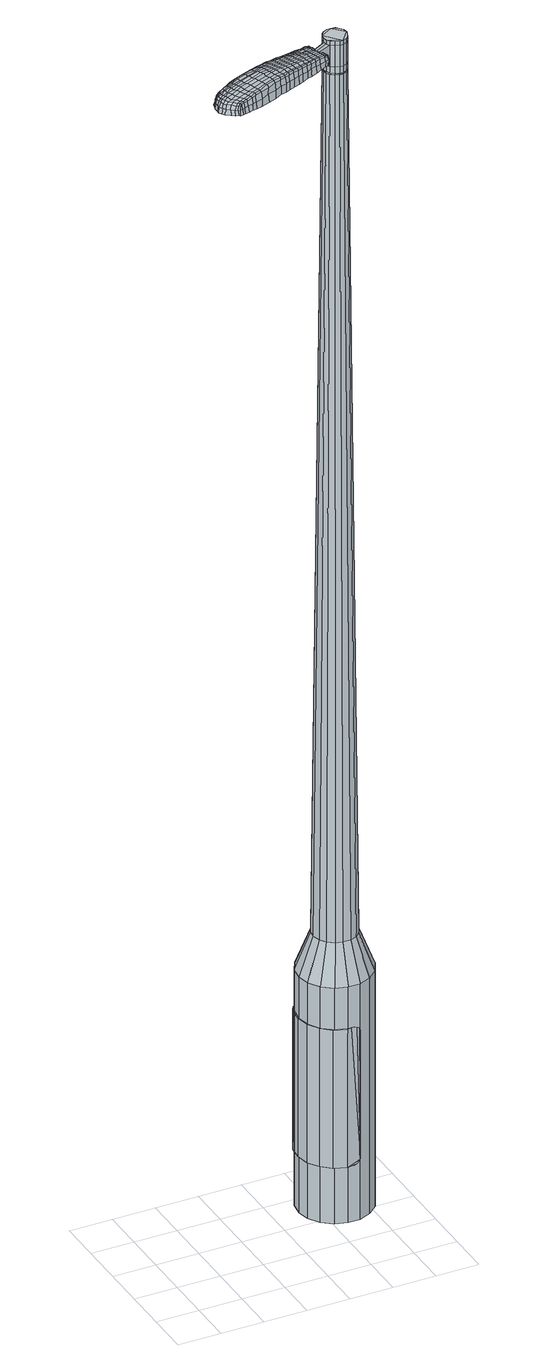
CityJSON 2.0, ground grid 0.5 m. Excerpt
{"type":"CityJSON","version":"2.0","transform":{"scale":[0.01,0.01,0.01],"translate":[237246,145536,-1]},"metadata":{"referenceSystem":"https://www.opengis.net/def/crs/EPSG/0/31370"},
"CityObjects":{
"object1":{"type":"GenericCityObject","attributes":{"cluster":585,"mean_distance_to_centroid":0.304,"new_centroid_x":237248.22,"new_centroid_y":145537.28,"mean_distance_to_camera":14.68,"H1":14.71,"H2":15.17,"Z_final":118.02,"cluster2":-1,"proj_x":237245.1,"proj_y":145529.65,"id_line":14385,"bearing_l":112.25,"distance":8.25,"orientation":"left","G_obj":202.25},"geometry":[{"type":"MultiSurface","lod":"2","boundaries":[[[0,1,2,3]],[[1,4,5,2]],[[4,6,7,5]],[[6,8,9,7]],[[8,10,11,9]],[[10,12,13,11]],[[12,14,15,13]],[[14,16,17,15]],[[16,18,19,17]],[[18,20,21,19]],[[20,22,23,21]],[[22,24,25,23]],[[24,26,27,25]],[[26,28,29,27]],[[28,30,31,29]],[[30,32,33,31]],[[32,34,35,33]],[[34,0,3,35]],[[36,37,38,39]],[[38,40,41,42]],[[41,43,42]],[[42,44,45,46]],[[45,47,46]],[[46,48,49,50]],[[49,51,50]],[[42,46,50,38]],[[50,52,39,38]],[[53,36,39]],[[2,5,7,35]],[[7,9,11,15]],[[11,13,15]],[[15,17,19,23]],[[19,21,23]],[[23,25,27,31]],[[27,29,31]],[[15,23,31,7]],[[31,33,35,7]],[[3,2,35]],[[1,0,54,55]],[[0,34,56,54]],[[34,32,57,56]],[[32,30,58,57]],[[30,28,59,58]],[[28,26,60,59]],[[26,24,61,60]],[[24,22,62,61]],[[22,20,63,62]],[[20,18,64,63]],[[18,16,65,64]],[[16,14,66,65]],[[14,12,67,66]],[[12,10,68,67]],[[10,8,69,68]],[[8,6,70,69]],[[6,4,71,70]],[[4,1,55,71]],[[55,54,72,73]],[[54,56,74,72]],[[56,57,75,74]],[[57,58,76,75]],[[58,59,77,76]],[[59,60,78,77]],[[60,61,79,78]],[[61,62,80,79]],[[62,63,81,80]],[[63,64,82,81]],[[64,65,83,82]],[[65,66,84,83]],[[66,67,85,84]],[[67,68,86,85]],[[68,69,87,86]],[[69,70,88,87]],[[70,71,89,88]],[[71,55,73,89]],[[72,90,91,92]],[[93,94,90,72]],[[75,95,94,93]],[[96,97,95,75]],[[98,99,97,96]],[[100,101,99,98]],[[102,103,101,100]],[[80,104,103,102]],[[105,106,104,80]],[[107,108,106,105]],[[109,110,108,107]],[[111,112,110,109]],[[113,114,112,111]],[[115,116,114,113]],[[117,118,116,115]],[[88,119,118,117]],[[89,120,119,88]],[[92,91,120,89]],[[121,122,123,124]],[[125,121,124,126]],[[127,125,126,128]],[[129,127,128,130]],[[131,129,130,132]],[[133,131,132,134]],[[135,133,134,136]],[[137,135,136,138]],[[139,137,138,140]],[[141,139,140,142]],[[143,141,142,144]],[[145,143,144,146]],[[147,145,146,148]],[[149,147,148,150]],[[151,149,150,152]],[[153,151,152,154]],[[73,72,92]],[[74,93,72]],[[74,75,93]],[[76,96,75]],[[76,77,98,96]],[[77,78,100,98]],[[78,79,102,100]],[[79,80,102]],[[81,105,80]],[[81,82,107,105]],[[82,83,109,107]],[[83,84,111,109]],[[84,85,113,111]],[[85,86,115,113]],[[86,87,117,115]],[[87,88,117]],[[73,92,89]],[[155,91,90]],[[155,120,91]],[[156,118,119]],[[156,157,116,118]],[[157,158,114,116]],[[158,159,112,114]],[[159,160,110,112]],[[160,161,108,110]],[[161,162,106,108]],[[162,104,106]],[[163,103,104]],[[163,164,101,103]],[[164,165,99,101]],[[165,166,97,99]],[[166,95,97]],[[167,94,95]],[[167,90,94]],[[39,52,153,168]],[[155,90,169,154]],[[53,39,168,122]],[[90,167,123,169]],[[36,53,122,121]],[[167,95,124,123]],[[37,36,121,125]],[[95,166,126,124]],[[38,37,125,127]],[[166,165,128,126]],[[40,38,127,129]],[[165,164,130,128]],[[41,40,129,131]],[[164,163,132,130]],[[43,41,131,133]],[[163,104,134,132]],[[42,43,133,135]],[[104,162,136,134]],[[44,42,135,137]],[[162,161,138,136]],[[45,44,137,139]],[[161,160,140,138]],[[47,45,139,141]],[[160,159,142,140]],[[46,47,141,143]],[[159,158,144,142]],[[48,46,143,145]],[[158,157,146,144]],[[49,48,145,147]],[[157,156,148,146]],[[51,49,147,149]],[[156,119,150,148]],[[50,51,149,151]],[[119,120,152,150]],[[52,50,151,153]],[[120,155,154,152]],[[153,154,170,171]],[[154,169,172,170]],[[169,123,173,172]],[[123,122,174,173]],[[122,168,175,174]],[[168,153,171,175]],[[176,177,178,179]],[[180,176,179,181]],[[176,180,182,183]],[[177,176,183,184]],[[185,186,187,188]],[[189,185,188,190]],[[185,189,191,192]],[[186,185,192,193]],[[194,195,196,197]],[[198,194,197,199]],[[194,198,200,201]],[[195,194,201,202]],[[203,204,205,206]],[[207,203,206,208]],[[203,207,209,210]],[[204,203,210,211]],[[212,213,214,215]],[[216,212,215,217]],[[212,216,218,219]],[[213,212,219,220]],[[221,222,223,224]],[[225,221,224,226]],[[221,225,227,228]],[[222,221,228,229]],[[230,231,232,233]],[[222,230,233,223]],[[230,222,229,234]],[[231,230,234,235]],[[236,237,238,239]],[[231,236,239,232]],[[236,231,235,240]],[[237,236,240,241]],[[242,180,181,243]],[[237,242,243,238]],[[242,237,241,244]],[[180,242,244,182]],[[245,246,247,248]],[[249,245,248,250]],[[245,249,251,252]],[[246,245,252,253]],[[254,255,256,257]],[[246,254,257,247]],[[254,246,253,258]],[[255,254,258,259]],[[260,261,262,263]],[[255,260,263,256]],[[260,255,259,264]],[[261,260,264,265]],[[266,267,268,269]],[[261,266,269,262]],[[266,261,265,270]],[[267,266,270,271]],[[272,177,184,273]],[[267,272,273,268]],[[272,267,271,274]],[[177,272,274,178]],[[275,276,277,278]],[[279,275,278,280]],[[275,279,281,282]],[[276,275,282,283]],[[284,285,286,287]],[[276,284,287,277]],[[284,276,283,288]],[[285,284,288,289]],[[290,291,292,293]],[[285,290,293,286]],[[290,285,289,294]],[[291,290,294,295]],[[296,189,190,297]],[[291,296,297,292]],[[296,291,295,298]],[[189,296,298,191]],[[299,300,301,302]],[[303,299,302,304]],[[299,303,305,306]],[[300,299,306,307]],[[308,309,310,311]],[[300,308,311,301]],[[308,300,307,312]],[[309,308,312,313]],[[314,315,316,317]],[[309,314,317,310]],[[314,309,313,318]],[[315,314,318,319]],[[320,321,322,323]],[[315,320,323,316]],[[320,315,319,324]],[[321,320,324,325]],[[326,186,193,327]],[[321,326,327,322]],[[326,321,325,328]],[[186,326,328,187]],[[329,215,214,330]],[[331,329,330,332]],[[329,331,333,334]],[[215,329,334,217]],[[335,331,332,336]],[[337,335,336,338]],[[335,337,339,340]],[[331,335,340,333]],[[341,337,338,342]],[[343,341,342,344]],[[341,343,345,346]],[[337,341,346,339]],[[347,343,344,348]],[[349,347,348,350]],[[347,349,351,352]],[[343,347,352,345]],[[353,349,350,354]],[[204,353,354,205]],[[353,204,211,355]],[[349,353,355,351]],[[356,357,202,201]],[[358,356,201,200]],[[356,358,359,360]],[[357,356,360,361]],[[362,363,361,360]],[[364,362,360,359]],[[362,364,365,366]],[[363,362,366,367]],[[368,369,367,366]],[[370,368,366,365]],[[368,370,371,372]],[[369,368,372,373]],[[374,375,373,372]],[[376,374,372,371]],[[374,376,209,207]],[[375,374,207,208]],[[377,378,379,380]],[[279,377,380,281]],[[377,279,280,381]],[[378,377,381,382]],[[383,198,199,384]],[[378,383,384,379]],[[383,378,382,385]],[[198,383,385,200]],[[386,387,388,389]],[[225,386,389,227]],[[386,225,226,390]],[[387,386,390,391]],[[392,393,394,395]],[[387,392,395,388]],[[392,387,391,396]],[[393,392,396,397]],[[398,195,202,399]],[[393,398,399,394]],[[398,393,397,400]],[[195,398,400,196]],[[401,402,403,404]],[[183,401,404,184]],[[401,183,182,405]],[[402,401,405,406]],[[407,408,409,410]],[[402,407,410,403]],[[407,402,406,411]],[[408,407,411,412]],[[413,206,205,414]],[[408,413,414,409]],[[413,408,412,415]],[[206,413,415,208]],[[416,417,418,419]],[[188,416,419,190]],[[416,188,187,420]],[[417,416,420,421]],[[422,210,209,423]],[[417,422,423,418]],[[422,417,421,424]],[[210,422,424,211]],[[425,426,427,428]],[[303,425,428,305]],[[425,303,304,429]],[[426,425,429,430]],[[431,216,217,432]],[[426,431,432,427]],[[431,426,430,433]],[[216,431,433,218]],[[434,435,436,437]],[[249,434,437,251]],[[434,249,250,438]],[[435,434,438,439]],[[440,441,442,443]],[[435,440,443,436]],[[440,435,439,444]],[[441,440,444,445]],[[446,213,220,447]],[[441,446,447,442]],[[446,441,445,448]],[[213,446,448,214]],[[449,450,439,438]],[[248,449,438,250]],[[449,248,247,451]],[[450,449,451,452]],[[453,454,445,444]],[[450,453,444,439]],[[453,450,452,455]],[[454,453,455,456]],[[457,330,214,448]],[[454,457,448,445]],[[457,454,456,458]],[[330,457,458,332]],[[459,460,461,462]],[[306,459,462,307]],[[459,306,305,428]],[[460,459,428,427]],[[463,334,333,464]],[[460,463,464,461]],[[463,460,427,432]],[[334,463,432,217]],[[465,466,452,451]],[[257,465,451,247]],[[465,257,256,467]],[[466,465,467,468]],[[469,470,456,455]],[[466,469,455,452]],[[469,466,468,471]],[[470,469,471,472]],[[473,336,332,458]],[[470,473,458,456]],[[473,470,472,474]],[[336,473,474,338]],[[475,476,477,478]],[[312,475,478,313]],[[475,312,307,462]],[[476,475,462,461]],[[479,340,339,480]],[[476,479,480,477]],[[479,476,461,464]],[[340,479,464,333]],[[481,482,468,467]],[[263,481,467,256]],[[481,263,262,483]],[[482,481,483,484]],[[485,486,472,471]],[[482,485,471,468]],[[485,482,484,487]],[[486,485,487,488]],[[489,342,338,474]],[[486,489,474,472]],[[489,486,488,490]],[[342,489,490,344]],[[491,492,493,494]],[[318,491,494,319]],[[491,318,313,478]],[[492,491,478,477]],[[495,346,345,496]],[[492,495,496,493]],[[495,492,477,480]],[[346,495,480,339]],[[497,498,484,483]],[[269,497,483,262]],[[497,269,268,499]],[[498,497,499,500]],[[501,502,488,487]],[[498,501,487,484]],[[501,498,500,503]],[[502,501,503,504]],[[505,348,344,490]],[[502,505,490,488]],[[505,502,504,506]],[[348,505,506,350]],[[507,508,509,510]],[[324,507,510,325]],[[507,324,319,494]],[[508,507,494,493]],[[511,352,351,512]],[[508,511,512,509]],[[511,508,493,496]],[[352,511,496,345]],[[513,514,500,499]],[[273,513,499,268]],[[513,273,184,404]],[[514,513,404,403]],[[515,516,504,503]],[[514,515,503,500]],[[515,514,403,410]],[[516,515,410,409]],[[517,354,350,506]],[[516,517,506,504]],[[517,516,409,414]],[[354,517,414,205]],[[518,519,421,420]],[[328,518,420,187]],[[518,328,325,510]],[[519,518,510,509]],[[520,355,211,424]],[[519,520,424,421]],[[520,519,509,512]],[[355,520,512,351]],[[521,522,382,381]],[[278,521,381,280]],[[521,278,277,523]],[[522,521,523,524]],[[525,358,200,385]],[[522,525,385,382]],[[525,522,524,526]],[[358,525,526,359]],[[527,528,529,530]],[[228,527,530,229]],[[527,228,227,389]],[[528,527,389,388]],[[531,532,533,534]],[[528,531,534,529]],[[531,528,388,395]],[[532,531,395,394]],[[535,357,361,536]],[[532,535,536,533]],[[535,532,394,399]],[[357,535,399,202]],[[537,538,524,523]],[[287,537,523,277]],[[537,287,286,539]],[[538,537,539,540]],[[541,364,359,526]],[[538,541,526,524]],[[541,538,540,542]],[[364,541,542,365]],[[543,544,545,546]],[[234,543,546,235]],[[543,234,229,530]],[[544,543,530,529]],[[547,548,549,550]],[[544,547,550,545]],[[547,544,529,534]],[[548,547,534,533]],[[551,363,367,552]],[[548,551,552,549]],[[551,548,533,536]],[[363,551,536,361]],[[553,554,540,539]],[[293,553,539,286]],[[553,293,292,555]],[[554,553,555,556]],[[557,370,365,542]],[[554,557,542,540]],[[557,554,556,558]],[[370,557,558,371]],[[559,560,561,562]],[[240,559,562,241]],[[559,240,235,546]],[[560,559,546,545]],[[563,564,565,566]],[[560,563,566,561]],[[563,560,545,550]],[[564,563,550,549]],[[567,369,373,568]],[[564,567,568,565]],[[567,564,549,552]],[[369,567,552,367]],[[569,570,556,555]],[[297,569,555,292]],[[569,297,190,419]],[[570,569,419,418]],[[571,376,371,558]],[[570,571,558,556]],[[571,570,418,423]],[[376,571,423,209]],[[572,573,406,405]],[[244,572,405,182]],[[572,244,241,562]],[[573,572,562,561]],[[574,575,412,411]],[[573,574,411,406]],[[574,573,561,566]],[[575,574,566,565]],[[576,375,208,415]],[[575,576,415,412]],[[576,575,565,568]],[[375,576,568,373]],[[577,578,579,580]],[[580,579,581,582]],[[583,581,579,584]],[[584,579,578,585]],[[586,587,588,589]],[[589,588,590,591]],[[592,590,588,593]],[[593,588,587,594]],[[595,596,597,598]],[[598,597,599,600]],[[601,599,597,602]],[[602,597,596,603]],[[604,605,606,607]],[[607,606,608,609]],[[610,608,606,611]],[[611,606,605,612]],[[613,614,615,616]],[[616,615,617,618]],[[619,617,615,620]],[[620,615,614,621]],[[622,623,624,625]],[[625,624,626,627]],[[628,626,624,629]],[[629,624,623,630]],[[631,632,633,634]],[[634,633,623,622]],[[630,623,633,635]],[[635,633,632,636]],[[637,638,639,640]],[[640,639,632,631]],[[636,632,639,641]],[[641,639,638,642]],[[582,581,643,644]],[[644,643,638,637]],[[642,638,643,645]],[[645,643,581,583]],[[646,647,648,649]],[[649,648,650,651]],[[652,650,648,653]],[[653,648,647,654]],[[655,656,657,658]],[[658,657,647,646]],[[654,647,657,659]],[[659,657,656,660]],[[661,662,663,664]],[[664,663,656,655]],[[660,656,663,665]],[[665,663,662,666]],[[667,668,669,670]],[[670,669,662,661]],[[666,662,669,671]],[[671,669,668,672]],[[585,578,673,674]],[[674,673,668,667]],[[672,668,673,675]],[[675,673,578,577]],[[676,677,678,679]],[[679,678,680,681]],[[682,680,678,683]],[[683,678,677,684]],[[685,686,687,688]],[[688,687,677,676]],[[684,677,687,689]],[[689,687,686,690]],[[691,692,693,694]],[[694,693,686,685]],[[690,686,693,695]],[[695,693,692,696]],[[591,590,697,698]],[[698,697,692,691]],[[696,692,697,699]],[[699,697,590,592]],[[700,701,702,703]],[[703,702,704,705]],[[706,704,702,707]],[[707,702,701,708]],[[709,710,711,712]],[[712,711,701,700]],[[708,701,711,713]],[[713,711,710,714]],[[715,716,717,718]],[[718,717,710,709]],[[714,710,717,719]],[[719,717,716,720]],[[721,722,723,724]],[[724,723,716,715]],[[720,716,723,725]],[[725,723,722,726]],[[594,587,727,728]],[[728,727,722,721]],[[726,722,727,729]],[[729,727,587,586]],[[613,616,730,731]],[[731,730,732,733]],[[734,732,730,174]],[[174,730,616,618]],[[733,732,735,736]],[[736,735,737,738]],[[739,737,735,740]],[[740,735,732,734]],[[738,737,741,742]],[[742,741,743,744]],[[745,743,741,746]],[[746,741,737,739]],[[744,743,747,748]],[[748,747,749,750]],[[751,749,747,752]],[[752,747,743,745]],[[750,749,753,754]],[[754,753,605,604]],[[612,605,753,755]],[[755,753,749,751]],[[603,756,757,602]],[[602,757,758,601]],[[759,758,757,760]],[[760,757,756,761]],[[761,762,763,760]],[[760,763,764,759]],[[765,764,763,766]],[[766,763,762,767]],[[767,768,769,766]],[[766,769,770,765]],[[771,770,769,772]],[[772,769,768,773]],[[773,774,775,772]],[[772,775,776,771]],[[610,776,775,608]],[[608,775,774,609]],[[777,778,779,780]],[[780,779,680,682]],[[681,680,779,781]],[[781,779,778,782]],[[600,599,783,784]],[[784,783,778,777]],[[782,778,783,785]],[[785,783,599,601]],[[786,787,788,789]],[[789,788,626,628]],[[627,626,788,790]],[[790,788,787,791]],[[792,793,794,795]],[[795,794,787,786]],[[791,787,794,796]],[[796,794,793,797]],[[603,596,798,799]],[[799,798,793,792]],[[797,793,798,800]],[[800,798,596,595]],[[801,802,803,804]],[[804,803,584,585]],[[583,584,803,805]],[[805,803,802,806]],[[807,808,809,810]],[[810,809,802,801]],[[806,802,809,811]],[[811,809,808,812]],[[604,607,813,814]],[[814,813,808,807]],[[812,808,813,815]],[[815,813,607,609]],[[816,817,818,819]],[[819,818,589,591]],[[586,589,818,820]],[[820,818,817,821]],[[610,611,822,823]],[[823,822,817,816]],[[821,817,822,824]],[[824,822,611,612]],[[825,826,827,828]],[[828,827,704,706]],[[705,704,827,829]],[[829,827,826,830]],[[618,617,831,832]],[[832,831,826,825]],[[830,826,831,833]],[[833,831,617,619]],[[834,835,836,837]],[[837,836,650,652]],[[651,650,836,838]],[[838,836,835,839]],[[840,841,842,843]],[[843,842,835,834]],[[839,835,842,844]],[[844,842,841,845]],[[621,614,846,847]],[[847,846,841,840]],[[845,841,846,848]],[[848,846,614,613]],[[839,849,838]],[[838,849,649,651]],[[646,649,849,850]],[[850,849,851]],[[845,852,853,844]],[[844,853,849,839]],[[851,849,853,854]],[[854,853,852,855]],[[613,731,856,848]],[[848,856,852,845]],[[855,852,856,857]],[[857,856,731,733]],[[858,859,860,861]],[[861,860,707,708]],[[706,707,860,828]],[[828,860,859,825]],[[734,174,862,863]],[[863,862,859,858]],[[825,859,862,832]],[[832,862,174,618]],[[851,864,850]],[[850,864,658,646]],[[655,658,864,865]],[[865,864,866]],[[855,867,868,854]],[[854,868,864,851]],[[866,864,868,869]],[[869,868,867,870]],[[733,736,871,857]],[[857,871,867,855]],[[870,867,871,872]],[[872,871,736,738]],[[873,874,875,876]],[[876,875,713,714]],[[708,713,875,861]],[[861,875,874,858]],[[739,740,877,878]],[[878,877,874,873]],[[858,874,877,863]],[[863,877,740,734]],[[866,879,865]],[[865,879,664,655]],[[661,664,879,880]],[[880,879,881]],[[870,882,883,869]],[[869,883,879,866]],[[881,879,883,884]],[[884,883,882,885]],[[738,742,886,872]],[[872,886,882,870]],[[885,882,886,887]],[[887,886,742,744]],[[888,889,890,891]],[[891,890,719,720]],[[714,719,890,876]],[[876,890,889,873]],[[745,746,892,893]],[[893,892,889,888]],[[873,889,892,878]],[[878,892,746,739]],[[881,894,895,880]],[[880,895,670,661]],[[667,670,895,896]],[[896,895,894,897]],[[885,898,899,884]],[[884,899,894,881]],[[897,894,899,900]],[[900,899,898,901]],[[744,748,902,887]],[[887,902,898,885]],[[901,898,902,903]],[[903,902,748,750]],[[904,905,906,907]],[[907,906,725,726]],[[720,725,906,891]],[[891,906,905,888]],[[751,752,908,909]],[[909,908,905,904]],[[888,905,908,893]],[[893,908,752,745]],[[897,910,911,896]],[[896,911,674,667]],[[585,674,911,804]],[[804,911,910,801]],[[901,912,913,900]],[[900,913,910,897]],[[801,910,913,810]],[[810,913,912,807]],[[750,754,914,903]],[[903,914,912,901]],[[807,912,914,814]],[[814,914,754,604]],[[821,915,916,820]],[[820,916,729,586]],[[726,729,916,907]],[[907,916,915,904]],[[612,755,917,824]],[[824,917,915,821]],[[904,915,917,909]],[[909,917,755,751]],[[782,918,919,781]],[[781,919,679,681]],[[676,679,919,920]],[[920,919,918,921]],[[601,758,922,785]],[[785,922,918,782]],[[921,918,922,923]],[[923,922,758,759]],[[924,925,926,927]],[[927,926,629,630]],[[628,629,926,789]],[[789,926,925,786]],[[928,929,930,931]],[[931,930,925,924]],[[786,925,930,795]],[[795,930,929,792]],[[761,756,932,933]],[[933,932,929,928]],[[792,929,932,799]],[[799,932,756,603]],[[921,934,935,920]],[[920,935,688,676]],[[685,688,935,936]],[[936,935,934,937]],[[759,764,938,923]],[[923,938,934,921]],[[937,934,938,939]],[[939,938,764,765]],[[940,941,942,943]],[[943,942,635,636]],[[630,635,942,927]],[[927,942,941,924]],[[944,945,946,947]],[[947,946,941,940]],[[924,941,946,931]],[[931,946,945,928]],[[767,762,948,949]],[[949,948,945,944]],[[928,945,948,933]],[[933,948,762,761]],[[937,950,951,936]],[[936,951,694,685]],[[691,694,951,952]],[[952,951,950,953]],[[765,770,954,939]],[[939,954,950,937]],[[953,950,954,955]],[[955,954,770,771]],[[956,957,958,959]],[[959,958,641,642]],[[636,641,958,943]],[[943,958,957,940]],[[960,961,962,963]],[[963,962,957,956]],[[940,957,962,947]],[[947,962,961,944]],[[773,768,964,965]],[[965,964,961,960]],[[944,961,964,949]],[[949,964,768,767]],[[953,966,967,952]],[[952,967,698,691]],[[591,698,967,819]],[[819,967,966,816]],[[771,776,968,955]],[[955,968,966,953]],[[816,966,968,823]],[[823,968,776,610]],[[806,969,970,805]],[[805,970,645,583]],[[642,645,970,959]],[[959,970,969,956]],[[812,971,972,811]],[[811,972,969,806]],[[956,969,972,963]],[[963,972,971,960]],[[609,774,973,815]],[[815,973,971,812]],[[960,971,973,965]],[[965,973,774,773]],[[577,580,179,178]],[[580,582,181,179]],[[592,593,192,191]],[[593,594,193,192]],[[595,598,197,196]],[[598,600,199,197]],[[619,620,219,218]],[[620,621,220,219]],[[622,625,224,223]],[[625,627,226,224]],[[631,634,233,232]],[[634,622,223,233]],[[637,640,239,238]],[[640,631,232,239]],[[582,644,243,181]],[[644,637,238,243]],[[652,653,252,251]],[[653,654,253,252]],[[654,659,258,253]],[[659,660,259,258]],[[660,665,264,259]],[[665,666,265,264]],[[666,671,270,265]],[[671,672,271,270]],[[672,675,274,271]],[[675,577,178,274]],[[682,683,282,281]],[[683,684,283,282]],[[684,689,288,283]],[[689,690,289,288]],[[690,695,294,289]],[[695,696,295,294]],[[696,699,298,295]],[[699,592,191,298]],[[700,703,302,301]],[[703,705,304,302]],[[709,712,311,310]],[[712,700,301,311]],[[715,718,317,316]],[[718,709,310,317]],[[721,724,323,322]],[[724,715,316,323]],[[594,728,327,193]],[[728,721,322,327]],[[777,780,380,379]],[[780,682,281,380]],[[600,784,384,199]],[[784,777,379,384]],[[627,790,390,226]],[[790,791,391,390]],[[791,796,396,391]],[[796,797,397,396]],[[797,800,400,397]],[[800,595,196,400]],[[705,829,429,304]],[[829,830,430,429]],[[830,833,433,430]],[[833,619,218,433]],[[834,837,437,436]],[[837,652,251,437]],[[840,843,443,442]],[[843,834,436,443]],[[621,847,447,220]],[[847,840,442,447]],[[974,975,976,977]],[[978,979,977,976]],[[980,981,982,983]],[[984,985,986,987]],[[975,988,989,976]],[[990,978,976,989]],[[991,980,983,992]],[[993,994,985,984]],[[988,995,996,989]],[[996,997,990,989]],[[998,991,992,999]],[[1000,994,993,1001]],[[995,1002,1003,996]],[[1003,1004,997,996]],[[1005,998,999,1006]],[[1007,1000,1001,1008]],[[1009,1010,1011,1012]],[[1013,1014,1010,1009]],[[1013,1015,1016,1014]],[[1015,1017,1018,1016]],[[1019,1020,1021,1022]],[[1023,1024,1020,1019]],[[1025,1026,1024,1023]],[[1027,1028,1026,1025]],[[1022,1011,1010,1019]],[[1019,1010,1014,1023]],[[1014,1016,1025,1023]],[[1016,1018,1027,1025]],[[983,982,979,978]],[[992,983,978,990]],[[997,999,992,990]],[[1004,1006,999,997]],[[984,987,981,980]],[[993,984,980,991]],[[1001,993,991,998]],[[1008,1001,998,1005]],[[985,1009,1012,986]],[[994,1013,1009,985]],[[1015,1013,994,1000]],[[1017,1015,1000,1007]],[[1029,1030,1031,1032]],[[1031,1033,1034,1035]],[[1031,1035,1036,1037]],[[1031,1037,1032]],[[1038,1029,1032,1039]],[[1040,1039,1032,1041]],[[1042,1041,1032]],[[1043,1031,1030,1044]],[[1045,1043,1044,1046]],[[1047,1045,1046,1048]],[[1049,1047,1048,1050]],[[1051,1049,1050,1052]],[[1052,1053,1054,1055]],[[1052,1055,1056,1057]],[[1052,1057,1058,1059]],[[1058,1060,1061,1062]],[[1058,1062,1063,1064]],[[1058,1064,1059]],[[1052,1059,1051]],[[1065,1066,1030,1029]],[[1067,1068,1033,1031]],[[1069,1070,1042,1032]],[[1066,1071,1044,1030]],[[1072,1067,1031,1043]],[[1071,1073,1046,1044]],[[1074,1072,1043,1045]],[[1073,1075,1048,1046]],[[1076,1074,1045,1047]],[[1075,1077,1050,1048]],[[1078,1076,1047,1049]],[[1077,1079,1052,1050]],[[1080,1078,1049,1051]],[[1079,1081,1053,1052]],[[1082,1083,1060,1058]],[[1084,1080,1051,1059]],[[1054,1053,1081,1085]],[[1055,1054,1085,1086]],[[1056,1055,1086,1087]],[[1057,1056,1087,1088]],[[1058,1057,1088,1082]],[[1089,1065,1029,1038]],[[1090,1089,1038,1039]],[[1091,1090,1039,1040]],[[1092,1091,1040,1041]],[[1070,1092,1041,1042]],[[1034,1033,1068,1093]],[[1061,1060,1083,1094]],[[1035,1034,1093,1095]],[[1036,1035,1095,1096]],[[1037,1036,1096,1097]],[[1032,1037,1097,1069]],[[1062,1061,1094,1098]],[[1063,1062,1098,1099]],[[1064,1063,1099,1100]],[[1059,1064,1100,1084]]]}]}
},
"vertices":[
[182,110,384],[179,124,384],[179,124,96],[182,110,96],[181,139,384],[181,139,96],[188,152,384],[188,152,96],[199,161,384],[199,161,96],[212,167,384],[212,167,96],[227,168,384],[227,168,96],[241,163,384],[241,163,96],[253,154,384],[253,154,96],[261,142,384],[261,142,96],[264,127,384],[264,127,96],[262,113,384],[262,113,96],[255,100,384],[255,100,96],[244,90,384],[244,90,96],[230,84,384],[230,84,96],[216,84,384],[216,84,96],[202,88,384],[202,88,96],[190,97,384],[190,97,96],[215,114,1524],[220,112,1524],[224,112,1524],[209,121,1524],[229,114,1524],[232,117,1524],[235,126,1524],[234,122,1524],[234,131,1524],[231,135,1524],[223,139,1524],[228,138,1524],[219,139,1524],[214,137,1524],[209,130,1524],[211,134,1524],[208,125,1524],[211,117,1524],[198,116,429],[196,125,429],[203,109,429],[210,103,429],[218,101,429],[227,101,429],[235,104,429],[241,110,429],[245,118,429],[247,127,429],[245,135,429],[240,143,429],[233,148,429],[225,151,429],[216,150,429],[208,147,429],[201,141,429],[197,133,429],[209,121,1483],[208,125,1483],[211,117,1483],[215,114,1483],[220,112,1483],[224,112,1483],[229,114,1483],[232,117,1483],[234,122,1483],[235,126,1483],[234,131,1483],[231,135,1483],[228,138,1483],[223,139,1483],[219,139,1483],[214,137,1483],[211,134,1483],[209,130,1483],[209,121,1485],[209,125,1485],[209,125,1483],[212,117,1483],[212,117,1485],[215,114,1485],[220,113,1483],[220,113,1485],[224,113,1483],[224,113,1485],[228,115,1483],[228,115,1485],[232,118,1483],[232,118,1485],[234,122,1485],[234,126,1483],[234,126,1485],[233,131,1483],[233,131,1485],[231,134,1483],[231,134,1485],[227,137,1483],[227,137,1485],[223,138,1483],[223,138,1485],[219,138,1483],[219,138,1485],[215,137,1483],[215,137,1485],[211,134,1485],[209,130,1485],[215,114,1519],[211,117,1519],[211,117,1493],[215,114,1493],[220,112,1519],[220,112,1493],[224,112,1519],[224,112,1493],[229,114,1519],[229,114,1493],[232,117,1519],[232,117,1493],[234,122,1519],[234,122,1493],[235,126,1519],[235,126,1493],[234,131,1519],[234,131,1493],[231,135,1519],[231,135,1493],[228,138,1519],[228,138,1493],[223,139,1519],[223,139,1493],[219,139,1519],[219,139,1493],[214,137,1519],[214,137,1493],[211,134,1519],[211,134,1493],[209,130,1519],[209,130,1493],[208,125,1519],[208,125,1493],[208,125,1485],[214,137,1485],[219,139,1485],[223,139,1485],[228,138,1485],[231,135,1485],[234,131,1485],[235,126,1485],[232,117,1485],[229,114,1485],[224,112,1485],[220,112,1485],[211,117,1485],[209,121,1519],[209,121,1493],[190,116,1513],[190,116,1518],[192,113,1513],[193,110,1513],[193,110,1518],[192,113,1518],[116,104,1519],[122,106,1518],[121,107,1509],[114,104,1510],[108,100,1519],[106,101,1510],[109,99,1526],[117,102,1525],[124,105,1525],[130,68,1519],[137,71,1518],[137,73,1525],[130,70,1525],[122,64,1519],[122,66,1526],[121,62,1510],[129,66,1510],[136,69,1509],[56,56,1519],[54,60,1519],[53,59,1513],[55,56,1513],[58,53,1519],[57,52,1513],[59,54,1524],[57,57,1524],[56,60,1524],[124,84,1530],[131,87,1529],[130,90,1529],[123,87,1530],[116,81,1531],[114,84,1531],[117,77,1530],[125,81,1530],[132,84,1529],[199,115,1512],[198,118,1512],[197,117,1517],[198,115,1517],[200,112,1512],[199,112,1517],[199,112,1506],[198,115,1506],[197,117,1506],[61,80,1519],[64,81,1519],[63,82,1512],[60,81,1512],[59,78,1518],[58,79,1512],[60,78,1522],[62,79,1523],[65,80,1524],[68,84,1519],[74,86,1519],[72,87,1512],[67,85,1512],[69,83,1524],[75,85,1525],[79,89,1519],[86,92,1519],[84,93,1511],[77,90,1511],[80,88,1526],[87,91,1526],[97,96,1519],[95,97,1510],[98,95,1526],[185,128,1513],[178,125,1513],[179,124,1518],[187,127,1517],[191,129,1512],[190,128,1516],[190,130,1506],[184,128,1507],[177,126,1507],[171,123,1514],[164,120,1515],[165,119,1520],[172,122,1519],[170,123,1507],[163,121,1507],[157,118,1515],[150,115,1516],[151,114,1522],[158,117,1521],[155,119,1508],[148,116,1508],[143,113,1517],[136,111,1517],[137,110,1524],[144,112,1523],[141,114,1508],[134,112,1509],[129,108,1518],[131,107,1524],[127,109,1509],[74,46,1519],[77,47,1519],[77,49,1524],[74,48,1523],[72,46,1518],[72,47,1522],[71,45,1512],[74,45,1512],[77,46,1512],[82,49,1519],[88,50,1519],[88,52,1525],[82,50,1524],[82,47,1512],[87,49,1512],[93,52,1519],[101,55,1519],[101,57,1526],[93,54,1526],[93,51,1511],[100,53,1511],[111,60,1519],[112,61,1526],[111,58,1510],[197,99,1513],[190,96,1513],[190,95,1507],[196,98,1507],[202,102,1512],[201,101,1506],[201,102,1516],[197,101,1517],[190,98,1518],[183,93,1514],[176,90,1515],[176,88,1507],[183,91,1507],[183,94,1519],[177,91,1520],[170,86,1515],[163,83,1516],[162,81,1508],[169,85,1508],[170,88,1521],[163,85,1522],[156,80,1517],[150,77,1517],[149,75,1509],[156,78,1508],[157,82,1523],[150,79,1524],[143,74,1518],[142,72,1509],[143,76,1524],[193,113,1519],[192,115,1519],[186,110,1520],[185,112,1520],[187,107,1520],[194,110,1519],[179,107,1522],[178,109,1522],[172,104,1523],[171,107,1523],[173,101,1523],[180,104,1521],[165,101,1524],[164,104,1524],[158,98,1525],[157,101,1525],[159,95,1525],[166,98,1524],[151,96,1526],[150,98,1526],[144,93,1527],[143,96,1527],[146,90,1527],[153,93,1526],[138,90,1528],[136,93,1528],[139,87,1528],[60,58,1527],[58,61,1527],[62,55,1526],[66,56,1527],[64,60,1528],[63,63,1528],[70,62,1529],[68,66,1529],[72,59,1528],[79,61,1530],[77,65,1530],[75,68,1530],[83,68,1531],[82,71,1531],[85,64,1530],[94,67,1531],[92,71,1531],[90,74,1531],[104,76,1531],[102,79,1531],[105,72,1531],[69,46,1518],[66,47,1519],[66,46,1513],[69,45,1513],[70,47,1523],[68,48,1523],[62,50,1519],[62,49,1513],[63,51,1524],[58,77,1518],[56,74,1518],[58,74,1523],[59,76,1523],[57,77,1513],[55,75,1513],[55,71,1519],[54,67,1519],[55,68,1524],[56,71,1523],[54,71,1513],[53,67,1513],[54,63,1519],[55,64,1524],[53,63,1513],[118,101,1528],[119,99,1528],[125,102,1528],[125,104,1527],[110,98,1528],[110,96,1529],[119,97,1529],[120,94,1530],[127,96,1529],[126,99,1528],[111,93,1529],[112,90,1530],[122,91,1530],[128,93,1529],[113,87,1531],[130,71,1528],[129,73,1529],[121,70,1529],[122,68,1528],[137,74,1527],[136,76,1528],[127,77,1529],[119,73,1530],[134,80,1528],[203,104,1512],[202,106,1512],[201,106,1517],[202,104,1517],[203,103,1506],[202,105,1506],[201,109,1512],[200,109,1517],[201,108,1506],[193,129,1512],[194,127,1512],[193,128,1506],[192,129,1506],[192,128,1517],[193,126,1517],[195,125,1512],[196,123,1512],[195,123,1506],[194,125,1506],[194,124,1517],[195,122,1517],[197,120,1512],[196,120,1506],[196,119,1517],[187,126,1519],[188,124,1519],[180,123,1520],[181,122,1520],[189,122,1519],[190,120,1519],[182,120,1520],[183,117,1520],[191,117,1519],[184,115,1520],[197,102,1519],[196,104,1519],[189,101,1520],[190,99,1520],[195,107,1519],[188,104,1520],[173,121,1521],[174,119,1521],[166,118,1522],[167,117,1522],[175,117,1521],[176,114,1521],[168,114,1522],[169,112,1523],[177,112,1522],[170,109,1523],[183,96,1521],[182,98,1521],[176,94,1522],[176,93,1522],[181,101,1521],[174,98,1522],[159,116,1523],[160,114,1523],[152,113,1524],[153,112,1524],[161,112,1523],[162,109,1524],[154,109,1525],[155,107,1525],[163,107,1524],[156,104,1525],[170,89,1523],[169,91,1523],[162,88,1524],[163,86,1524],[168,95,1524],[161,92,1525],[145,111,1525],[146,109,1525],[138,108,1526],[139,107,1526],[147,107,1526],[148,104,1526],[140,104,1527],[141,101,1527],[149,101,1526],[142,98,1527],[156,83,1525],[155,85,1525],[149,82,1526],[150,80,1526],[154,89,1526],[147,86,1527],[131,106,1527],[132,104,1527],[133,102,1527],[134,99,1528],[135,96,1528],[143,77,1527],[142,79,1527],[141,83,1528],[72,48,1525],[70,49,1525],[76,49,1526],[73,50,1526],[66,52,1526],[70,53,1527],[61,77,1525],[60,75,1525],[63,77,1526],[65,79,1525],[59,72,1525],[58,69,1526],[62,70,1527],[62,74,1526],[58,65,1526],[62,67,1527],[81,51,1526],[79,52,1527],[87,53,1527],[85,54,1528],[75,55,1528],[82,57,1529],[69,81,1526],[68,79,1527],[74,82,1528],[75,84,1527],[68,76,1527],[67,73,1528],[74,75,1529],[74,79,1528],[68,69,1528],[74,72,1530],[93,55,1528],[91,57,1529],[100,58,1528],[99,60,1529],[88,60,1529],[96,63,1530],[80,86,1528],[80,84,1528],[88,88,1529],[88,90,1528],[80,81,1529],[80,78,1530],[89,81,1530],[88,85,1530],[81,75,1530],[89,78,1531],[111,63,1529],[110,65,1529],[108,68,1530],[99,94,1528],[99,92,1529],[99,89,1530],[100,86,1530],[101,83,1531],[121,105,1509],[123,104,1518],[116,102,1518],[115,103,1509],[108,99,1519],[107,100,1510],[110,98,1525],[118,101,1525],[124,103,1525],[136,74,1525],[136,73,1518],[129,70,1518],[129,71,1525],[121,66,1519],[122,68,1525],[121,64,1510],[129,68,1509],[135,71,1509],[55,60,1513],[56,60,1519],[57,57,1519],[57,57,1513],[60,54,1519],[59,54,1513],[61,55,1524],[59,58,1524],[58,61,1524],[129,90,1528],[130,87,1528],[124,84,1529],[123,87,1529],[115,81,1529],[114,84,1529],[117,78,1529],[125,81,1529],[132,84,1528],[195,116,1516],[196,117,1512],[197,114,1512],[196,114,1516],[198,111,1512],[197,111,1516],[197,111,1506],[196,114,1506],[195,116,1506],[64,81,1512],[65,80,1519],[63,78,1518],[61,79,1512],[61,77,1518],[60,78,1512],[62,76,1522],[63,77,1523],[66,79,1523],[73,85,1512],[74,85,1519],[69,82,1519],[68,83,1512],[70,81,1524],[76,84,1525],[85,91,1511],[87,90,1519],[80,87,1519],[78,88,1511],[81,86,1525],[88,89,1526],[97,94,1519],[96,95,1510],[99,93,1526],[180,122,1518],[179,123,1513],[186,126,1513],[187,125,1517],[191,127,1512],[190,126,1515],[190,128,1506],[185,126,1506],[178,124,1507],[166,118,1520],[165,118,1514],[172,121,1514],[173,120,1519],[170,122,1507],[163,119,1507],[152,113,1522],[151,114,1516],[158,116,1515],[159,115,1521],[156,117,1508],[149,114,1508],[138,108,1523],[137,109,1517],[144,111,1516],[145,110,1522],[142,112,1508],[135,110,1508],[130,106,1517],[131,105,1524],[128,107,1509],[77,51,1523],[77,49,1519],[74,48,1518],[74,50,1523],[72,48,1518],[72,49,1522],[72,47,1512],[74,47,1512],[77,48,1512],[87,54,1525],[87,52,1519],[82,51,1519],[82,52,1524],[81,49,1512],[86,51,1512],[100,59,1526],[100,57,1519],[93,54,1519],[93,56,1525],[92,53,1511],[99,55,1511],[111,61,1519],[111,63,1526],[110,60,1510],[189,96,1507],[189,98,1513],[196,101,1513],[195,100,1506],[200,104,1512],[200,102,1506],[199,104,1515],[196,102,1517],[189,99,1518],[175,90,1507],[176,91,1514],[182,95,1514],[182,93,1507],[183,96,1519],[176,93,1520],[162,83,1508],[162,85,1516],[169,88,1515],[168,86,1508],[169,90,1521],[162,87,1522],[148,77,1508],[149,79,1517],[155,82,1516],[155,80,1508],[156,83,1522],[149,80,1523],[142,76,1517],[142,74,1509],[142,77,1524],[192,112,1518],[191,115,1518],[185,110,1519],[184,112,1519],[186,107,1519],[178,107,1520],[177,109,1520],[171,104,1521],[170,106,1521],[172,101,1521],[179,104,1520],[164,101,1523],[163,104,1523],[158,98,1524],[157,101,1524],[159,95,1524],[166,98,1523],[151,95,1525],[150,98,1525],[144,93,1526],[143,95,1526],[145,90,1526],[152,92,1525],[137,90,1527],[136,93,1527],[138,87,1527],[60,62,1526],[61,59,1526],[63,56,1525],[67,57,1526],[65,60,1526],[63,63,1526],[69,66,1528],[70,62,1528],[72,59,1527],[79,62,1528],[77,65,1529],[76,68,1529],[82,71,1530],[84,68,1530],[85,64,1529],[94,68,1530],[92,71,1530],[91,74,1530],[102,79,1530],[104,76,1530],[105,73,1530],[67,48,1513],[68,49,1518],[70,48,1518],[70,47,1512],[71,49,1523],[69,50,1523],[64,51,1519],[63,51,1513],[65,52,1523],[60,73,1523],[58,74,1518],[60,76,1518],[61,75,1523],[58,76,1512],[57,74,1512],[57,67,1523],[56,67,1519],[57,70,1519],[58,71,1523],[56,71,1513],[55,67,1513],[56,64,1519],[57,64,1524],[55,63,1513],[125,101,1527],[119,99,1527],[118,100,1527],[125,102,1526],[110,97,1527],[110,95,1528],[127,96,1528],[120,93,1528],[119,96,1528],[126,99,1527],[111,93,1528],[112,90,1529],[121,90,1529],[128,93,1528],[113,87,1529],[121,70,1528],[129,74,1527],[129,72,1527],[121,69,1527],[136,75,1526],[135,76,1527],[127,77,1528],[119,74,1528],[133,80,1527],[199,105,1516],[200,105,1512],[201,104,1512],[200,104,1516],[200,103,1506],[200,104,1506],[199,108,1512],[198,108,1516],[198,107,1506],[191,127,1506],[192,126,1512],[192,127,1512],[191,128,1506],[191,126,1516],[191,125,1516],[193,122,1506],[194,122,1512],[193,124,1512],[192,124,1506],[192,123,1516],[193,121,1516],[195,119,1512],[194,119,1506],[194,119,1516],[187,124,1518],[180,122,1519],[180,121,1519],[189,119,1518],[188,122,1518],[181,119,1519],[182,117,1519],[190,117,1518],[183,114,1519],[189,101,1519],[195,103,1518],[196,103,1518],[189,100,1519],[194,106,1518],[187,104,1519],[173,119,1520],[166,117,1521],[166,116,1521],[175,114,1520],[174,117,1520],[167,114,1521],[168,111,1521],[176,112,1520],[169,109,1521],[175,94,1521],[182,98,1520],[182,97,1520],[176,93,1521],[181,101,1520],[174,98,1521],[159,114,1522],[152,112,1523],[152,111,1523],[161,109,1522],[160,111,1522],[153,109,1523],[154,106,1524],[162,106,1523],[155,103,1524],[162,88,1523],[168,91,1522],[169,90,1522],[162,87,1523],[167,95,1522],[160,92,1523],[146,109,1524],[145,109,1524],[138,107,1525],[139,106,1525],[148,103,1525],[146,106,1524],[140,104,1525],[141,101,1526],[149,101,1525],[142,98,1526],[148,82,1525],[155,85,1524],[155,84,1524],[149,81,1525],[153,89,1524],[147,86,1525],[132,104,1526],[132,105,1526],[134,98,1527],[133,101,1526],[135,95,1527],[142,79,1526],[142,78,1526],[140,83,1526],[70,51,1524],[73,50,1524],[76,51,1525],[74,52,1525],[67,53,1525],[70,54,1525],[64,76,1525],[62,74,1524],[63,76,1524],[66,78,1525],[63,70,1526],[59,68,1525],[60,72,1524],[63,73,1525],[59,65,1525],[63,67,1526],[79,53,1526],[81,52,1526],[86,54,1526],[85,55,1527],[76,56,1526],[82,58,1527],[75,81,1527],[69,78,1526],[70,80,1526],[75,83,1526],[74,75,1528],[68,72,1527],[69,76,1526],[75,78,1527],[68,69,1527],[75,72,1528],[91,58,1527],[92,57,1527],[100,59,1527],[98,61,1528],[88,61,1528],[96,64,1529],[88,87,1528],[81,84,1527],[81,85,1527],[88,88,1527],[89,81,1529],[81,78,1529],[81,81,1528],[88,84,1528],[81,74,1529],[90,78,1530],[109,65,1528],[110,64,1528],[107,69,1529],[99,91,1528],[99,92,1528],[100,85,1529],[100,88,1529],[101,82,1530],[190,128,1508],[193,122,1508],[162,110,1509],[159,118,1509],[142,103,1510],[139,111,1510],[105,88,1512],[101,97,1512],[118,104,1511],[122,95,1511],[88,82,1513],[76,76,1514],[73,84,1514],[85,90,1513],[195,115,1508],[165,103,1509],[145,95,1510],[109,80,1512],[125,87,1511],[92,73,1513],[79,68,1514],[198,109,1508],[168,96,1509],[148,87,1510],[112,71,1512],[129,78,1511],[83,60,1514],[95,64,1513],[200,103,1508],[171,88,1509],[152,79,1510],[116,63,1512],[132,69,1511],[86,51,1514],[99,56,1513],[64,71,1514],[60,68,1514],[57,74,1514],[61,78,1514],[67,63,1514],[63,61,1514],[70,55,1514],[65,54,1514],[73,47,1514],[68,48,1514],[57,63,1515],[55,59,1515],[55,60,1515],[55,67,1515],[58,59,1515],[55,58,1515],[60,55,1515],[56,57,1515],[62,51,1515],[56,56,1515],[219,83,334],[214,82,334],[214,82,165],[229,83,171],[219,83,165],[222,83,165],[225,83,166],[227,83,167],[228,83,169],[222,83,334],[225,83,333],[227,83,332],[228,83,331],[229,83,328],[200,87,165],[200,87,334],[189,97,165],[189,97,334],[181,109,165],[181,109,334],[178,124,165],[178,124,334],[179,139,165],[179,139,334],[181,143,334],[183,146,334],[184,148,333],[185,150,332],[186,151,331],[186,152,328],[181,143,165],[186,152,171],[186,151,169],[185,150,167],[184,148,166],[183,146,165],[219,85,334],[215,85,334],[215,85,165],[219,85,165],[229,86,171],[229,86,328],[202,90,334],[202,90,165],[191,98,334],[191,98,165],[184,110,334],[184,110,165],[180,124,334],[180,124,165],[182,138,334],[182,138,165],[184,141,334],[188,150,328],[188,150,171],[184,141,165],[186,144,334],[187,147,333],[188,149,332],[188,150,331],[222,86,334],[225,86,333],[227,86,332],[228,86,331],[222,86,165],[188,150,169],[225,86,166],[227,86,167],[228,86,169],[188,149,167],[187,147,166],[186,144,165]
]}
